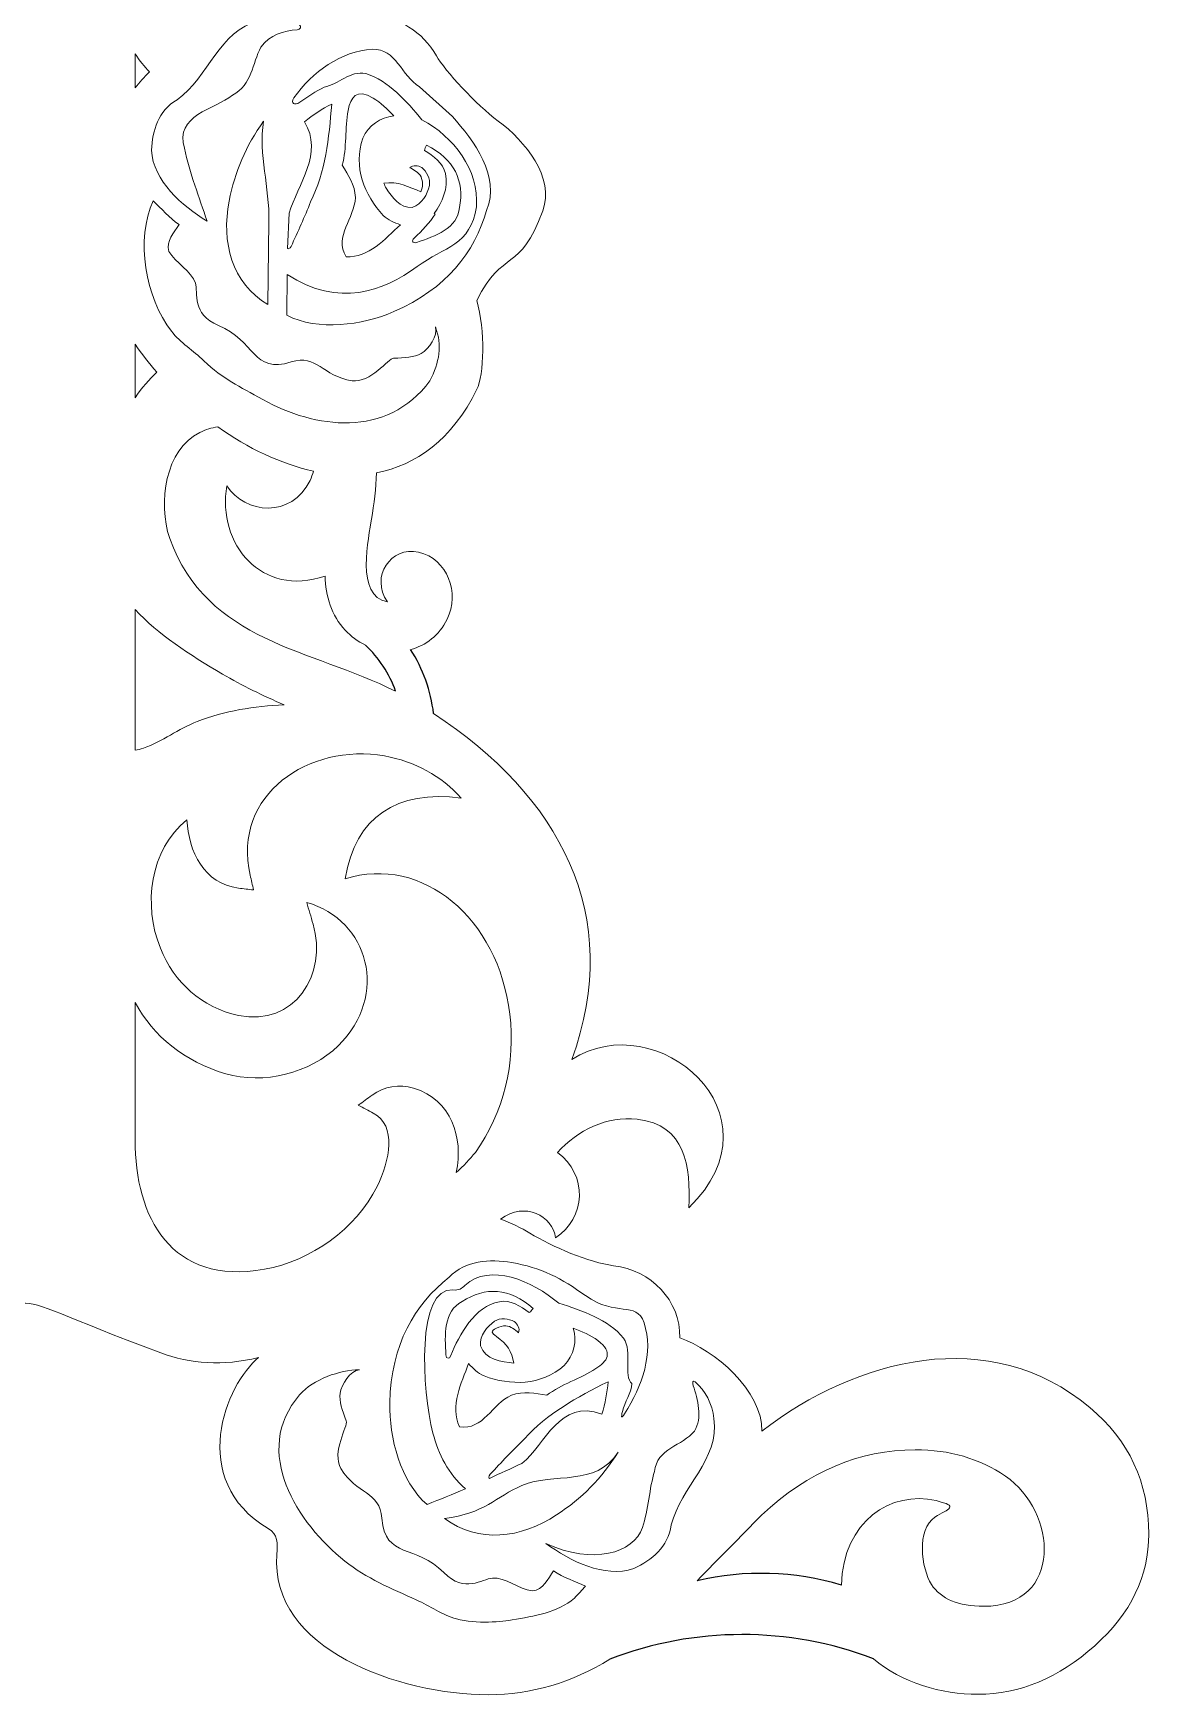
# Model space of a CAD drawing. Header units: millimetres. Extents: x 32 to 2906, y -191 to 651.
# Drawn here: x 2630.6 to 2905.7, y -109.4 to 300.3 of the extents above; entities that cross this region are included whole.
import ezdxf

# ---------------------------------------------------------------- set-up
doc = ezdxf.new("R2010")
doc.units = ezdxf.units.MM
doc.header["$MEASUREMENT"] = 0

msp = doc.modelspace()

# ---------------------------------------------------------------- linework, layer by layer
for centre, radius, start, end in [((2692.94, 128.54), 28.67, 19.4478, 46.9523), ((2692.3, 128.24), 37.29, 6.7032, 32.6898), ((2810.14, -148.32), 68.91, 73.3312, 103.2565), ((2805.45, -185.71), 91.2, 69.1874, 110.9631)]:
    msp.add_arc(centre, radius, start, end)
at = {"lineweight": 9}
for points, knots in [([(2723.47, 357.39), (2727.26, 356.43), (2730.67, 353.98), (2732.69, 349.84), (2732.69, 349.84), (2735.84, 343.37), (2732.78, 334.97), (2725.65, 333.34), (2725.65, 333.34), (2718.73, 331.76), (2713.68, 339.42), (2717.95, 345.56), (2717.95, 345.56), (2709.97, 344.38), (2713.37, 329.38), (2714.04, 325.15), (2714.04, 325.15), (2714.79, 320.43), (2715.53, 315.31), (2715.12, 310.54), (2715.12, 310.54), (2714.96, 308.43), (2714.66, 306.43), (2714.24, 304.54), (2714.24, 304.54), (2720.62, 304.47), (2726.65, 300.75), (2730.04, 294.76), (2730.04, 294.76), (2732.1, 291.11), (2739.9, 282.65), (2745.26, 278.69), (2745.26, 278.69), (2751.98, 273.72), (2759.23, 264.84), (2756.26, 256.58), (2756.26, 256.58), (2750.72, 241.11), (2746.33, 247.31), (2740, 234.43), (2740, 234.43), (2742.14, 227.18), (2741.71, 215.93), (2740.03, 212.54), (2740.03, 212.54), (2733.83, 200.06), (2725.01, 193.79), (2715.23, 191.96), (2715.23, 191.96), (2715.2, 188.15), (2714.62, 184.23), (2714.04, 180.56), (2714.04, 180.56), (2713.37, 176.32), (2709.97, 161.33), (2717.95, 160.15), (2717.95, 160.15), (2713.68, 166.28), (2718.73, 173.95), (2725.65, 172.36), (2725.65, 172.36), (2732.78, 170.74), (2735.84, 162.33), (2732.69, 155.87), (2732.69, 155.87), (2730.71, 151.81), (2727.39, 149.37), (2723.69, 148.38)], [1.20217171, 1.20217171, 1.20217171, 1.20217171, 1.20441989, 1.20441989, 1.20441989, 1.20441989, 1.20994475, 1.20994475, 1.20994475, 1.20994475, 1.21546961, 1.21546961, 1.21546961, 1.21546961, 1.22099448, 1.22099448, 1.22099448, 1.22099448, 1.22651934, 1.22651934, 1.22651934, 1.22651934, 1.2320442, 1.2320442, 1.2320442, 1.2320442, 1.23756906, 1.23756906, 1.23756906, 1.23756906, 1.24309392, 1.24309392, 1.24309392, 1.24309392, 1.24861878, 1.24861878, 1.24861878, 1.24861878, 1.25414365, 1.25414365, 1.25414365, 1.25414365, 1.25966851, 1.25966851, 1.25966851, 1.25966851, 1.26519337, 1.26519337, 1.26519337, 1.26519337, 1.27071823, 1.27071823, 1.27071823, 1.27071823, 1.27624309, 1.27624309, 1.27624309, 1.27624309, 1.28176796, 1.28176796, 1.28176796, 1.28176796, 1.28729282, 1.28729282, 1.28729282, 1.28729282, 1.28949675, 1.28949675, 1.28949675, 1.28949675]), ([(2696.19, 302.45), (2693.25, 303.97), (2689.66, 304.35), (2686.2, 303.35), (2686.2, 303.35), (2676.36, 300.93), (2673.93, 289.61), (2666.11, 283.94), (2666.11, 283.94), (2661.39, 281.17), (2660.05, 276.36), (2659.74, 271.52), (2659.74, 271.52), (2660.2, 263.85), (2667.33, 257.84), (2673.46, 253.99), (2673.46, 253.99), (2671.55, 259.92), (2669.2, 265.76), (2667.91, 271.97), (2667.91, 271.97), (2665.31, 280.12), (2675.42, 281.56), (2679.73, 285.08), (2679.73, 285.08), (2684.63, 287.67), (2684.54, 292.89), (2686.77, 296.93), (2686.77, 296.93), (2688.93, 300), (2692.31, 300.98), (2695.72, 301.19), (2695.72, 301.19), (2696.52, 301.24), (2696.86, 302.1), (2696.19, 302.45)], [0, 0, 0, 0, 0.1, 0.1, 0.1, 0.1, 0.2, 0.2, 0.2, 0.2, 0.3, 0.3, 0.3, 0.3, 0.4, 0.4, 0.4, 0.4, 0.5, 0.5, 0.5, 0.5, 0.6, 0.6, 0.6, 0.6, 0.7, 0.7, 0.7, 0.7, 0.8, 0.8, 0.8, 0.8, 1, 1, 1, 1]), ([(2655.71, 295.27), (2655.71, 295.27), (2655.71, 286.9), (2655.71, 286.9), (2655.71, 286.9), (2656.77, 288.17), (2657.97, 289.46), (2659.27, 290.8), (2659.27, 290.8), (2658.04, 292.13), (2656.84, 293.6), (2655.71, 295.27)], [0, 0, 0, 0, 0.25, 0.25, 0.25, 0.25, 0.5, 0.5, 0.5, 0.5, 1, 1, 1, 1]), ([(2742.42, 256.63), (2745.85, 265.17), (2739.28, 273.78), (2733.98, 279.8), (2733.98, 279.8), (2733.98, 279.8), (2725.83, 287.16), (2725.83, 287.16), (2725.83, 287.16), (2721.39, 289.81), (2720.03, 296.65), (2714.22, 296.4), (2714.22, 296.4), (2706.55, 295.92), (2699.43, 290.86), (2694.86, 284.37), (2694.86, 284.37), (2693.97, 283.12), (2695.05, 282.37), (2696.36, 283.31), (2696.36, 283.31), (2698.3, 284.69), (2700.28, 286), (2702.35, 287.05), (2702.35, 287.05), (2705.97, 287.73), (2708.59, 291.19), (2712.65, 290.37), (2712.65, 290.37), (2718.17, 288.65), (2722.76, 283.51), (2726.47, 278.96), (2726.47, 278.96), (2734.34, 274.85), (2740.53, 266.66), (2739.91, 257.53), (2739.91, 257.53), (2738.5, 248.04), (2732.03, 247.7), (2725.29, 242.81), (2725.29, 242.81), (2716.78, 236.62), (2706.04, 232.62), (2693.2, 240.83), (2693.2, 240.83), (2693.2, 240.83), (2693.16, 230.78), (2693.16, 230.78), (2693.16, 230.78), (2700.84, 226.84), (2711.72, 228.32), (2719.51, 231.69), (2719.51, 231.69), (2732.64, 237.37), (2739.38, 246.36), (2742.42, 256.63)], [0, 0, 0, 0, 0.066667, 0.066667, 0.066667, 0.066667, 0.133333, 0.133333, 0.133333, 0.133333, 0.2, 0.2, 0.2, 0.2, 0.266667, 0.266667, 0.266667, 0.266667, 0.333333, 0.333333, 0.333333, 0.333333, 0.4, 0.4, 0.4, 0.4, 0.466667, 0.466667, 0.466667, 0.466667, 0.533333, 0.533333, 0.533333, 0.533333, 0.6, 0.6, 0.6, 0.6, 0.666667, 0.666667, 0.666667, 0.666667, 0.733333, 0.733333, 0.733333, 0.733333, 0.8, 0.8, 0.8, 0.8, 0.866667, 0.866667, 0.866667, 0.866667, 1, 1, 1, 1]), ([(2707.76, 245.21), (2713.38, 245.01), (2717.35, 249.59), (2721.14, 253.09), (2721.14, 253.09), (2719.63, 253.67), (2718.16, 254.21), (2716.92, 255.43), (2716.92, 255.43), (2712.32, 260.48), (2709.44, 267.37), (2711.87, 274.45), (2711.87, 274.45), (2713.33, 277.61), (2716.21, 279.66), (2719.51, 279.93), (2719.51, 279.93), (2717.94, 281.59), (2716.29, 283.25), (2714.45, 284.34), (2714.45, 284.34), (2710.25, 286.83), (2708.9, 284.55), (2708.28, 281.32), (2708.28, 281.32), (2707.45, 276.95), (2707.96, 272.08), (2706.81, 267.79), (2706.81, 267.79), (2708.22, 265.32), (2710.02, 263.01), (2710.04, 259.84), (2710.04, 259.84), (2709.95, 254.7), (2704.64, 250.26), (2707.76, 245.21)], [0, 0, 0, 0, 0.1, 0.1, 0.1, 0.1, 0.2, 0.2, 0.2, 0.2, 0.3, 0.3, 0.3, 0.3, 0.4, 0.4, 0.4, 0.4, 0.5, 0.5, 0.5, 0.5, 0.6, 0.6, 0.6, 0.6, 0.7, 0.7, 0.7, 0.7, 0.8, 0.8, 0.8, 0.8, 1, 1, 1, 1]), ([(2693.7, 255.94), (2693.7, 255.94), (2693.35, 247.22), (2693.35, 247.22), (2693.35, 247.22), (2693.35, 247.22), (2693.9, 247.1), (2694.2, 247.76), (2694.2, 247.76), (2695.87, 251.4), (2697.56, 255.06), (2699, 258.77), (2699, 258.77), (2702.69, 266.06), (2703.52, 274.53), (2704.23, 282.86), (2704.23, 282.86), (2701.85, 281.67), (2699.6, 280.27), (2697.49, 278.47), (2697.49, 278.47), (2702.24, 270.74), (2695.87, 263.1), (2693.7, 255.94)], [0, 0, 0, 0, 0.142857, 0.142857, 0.142857, 0.142857, 0.285714, 0.285714, 0.285714, 0.285714, 0.428571, 0.428571, 0.428571, 0.428571, 0.571429, 0.571429, 0.571429, 0.571429, 0.714286, 0.714286, 0.714286, 0.714286, 1, 1, 1, 1]), ([(2688.73, 253.88), (2688.9, 262.37), (2686.12, 270.43), (2687.4, 278.64), (2687.4, 278.64), (2683.1, 272.66), (2680.23, 266.11), (2678.95, 258.97), (2678.95, 258.97), (2676.89, 248.82), (2679.61, 238.75), (2688.45, 233.42), (2688.45, 233.42), (2688.45, 233.42), (2688.73, 253.88), (2688.73, 253.88)], [0, 0, 0, 0, 0.2, 0.2, 0.2, 0.2, 0.4, 0.4, 0.4, 0.4, 0.6, 0.6, 0.6, 0.6, 1, 1, 1, 1]), ([(2729.51, 255.87), (2729.51, 255.87), (2729.69, 255.69), (2729.69, 255.69), (2729.69, 255.69), (2728.44, 253.58), (2726.49, 251.65), (2724.56, 249.84), (2724.56, 249.84), (2723.83, 249.16), (2724.17, 248.45), (2725.16, 248.77), (2725.16, 248.77), (2729.66, 250.24), (2735.32, 252.27), (2735.73, 257.34), (2735.73, 257.34), (2736.96, 263.89), (2734.51, 269.36), (2727.62, 272.7), (2727.62, 272.7), (2727.44, 272.25), (2727.12, 271.92), (2727.07, 271.43), (2727.07, 271.43), (2729.25, 270.11), (2731.78, 268.35), (2732.24, 265.73), (2732.24, 265.73), (2733.05, 262.04), (2731.42, 258.78), (2729.51, 255.87)], [0, 0, 0, 0, 0.111111, 0.111111, 0.111111, 0.111111, 0.222222, 0.222222, 0.222222, 0.222222, 0.333333, 0.333333, 0.333333, 0.333333, 0.444444, 0.444444, 0.444444, 0.444444, 0.555556, 0.555556, 0.555556, 0.555556, 0.666667, 0.666667, 0.666667, 0.666667, 0.777778, 0.777778, 0.777778, 0.777778, 1, 1, 1, 1]), ([(2728.31, 262.82), (2728.63, 264.4), (2727.51, 266.29), (2726.45, 267.24), (2726.45, 267.24), (2725.39, 267.71), (2724.36, 267.96), (2723.5, 267.18), (2723.5, 267.18), (2724.52, 266.63), (2725.68, 266.03), (2726.25, 264.93), (2726.25, 264.93), (2726.69, 263.78), (2726.76, 262.45), (2726.22, 261.27), (2726.22, 261.27), (2723.19, 262.35), (2720.57, 264.02), (2717.04, 263.34), (2717.04, 263.34), (2717.26, 262.94), (2717.43, 262.5), (2717.65, 262.1), (2717.65, 262.1), (2719.15, 259.82), (2721, 257.19), (2724.04, 257.37), (2724.04, 257.37), (2726.59, 258.2), (2727.75, 260.66), (2728.31, 262.82)], [0, 0, 0, 0, 0.111111, 0.111111, 0.111111, 0.111111, 0.222222, 0.222222, 0.222222, 0.222222, 0.333333, 0.333333, 0.333333, 0.333333, 0.444444, 0.444444, 0.444444, 0.444444, 0.555556, 0.555556, 0.555556, 0.555556, 0.666667, 0.666667, 0.666667, 0.666667, 0.777778, 0.777778, 0.777778, 0.777778, 1, 1, 1, 1]), ([(2687.21, 210.04), (2700.01, 202.86), (2717.75, 200.32), (2728.42, 214.6), (2728.42, 214.6), (2730.76, 219.21), (2731.54, 223.31), (2729.79, 227.91), (2729.79, 227.91), (2730.45, 225.78), (2728.2, 222.48), (2726.25, 221.39), (2726.25, 221.39), (2724.57, 220.44), (2722.22, 220.23), (2719.47, 220.23), (2719.47, 220.23), (2718.18, 220.23), (2713.79, 213.97), (2709.22, 214.66), (2709.22, 214.66), (2701.9, 215.76), (2700.58, 221.34), (2694.23, 219.3), (2694.23, 219.3), (2684.74, 216.25), (2685.28, 224.61), (2676.29, 228.29), (2676.29, 228.29), (2669.56, 231.05), (2671.36, 236.3), (2670.59, 238.75), (2670.59, 238.75), (2669.68, 241.63), (2665.61, 243.74), (2664.06, 246.54), (2664.06, 246.54), (2663.23, 249.15), (2665.35, 251.13), (2666.58, 253.18), (2666.58, 253.18), (2664.27, 254.63), (2662.11, 257.29), (2660.2, 258.98), (2660.2, 258.98), (2655.81, 249.68), (2658.25, 235.01), (2664.68, 226.87), (2664.68, 226.87), (2666.93, 224.01), (2670.06, 222.06), (2672.69, 219.56), (2672.69, 219.56), (2677.41, 215.06), (2681.46, 213.27), (2687.21, 210.04)], [0, 0, 0, 0, 0.066667, 0.066667, 0.066667, 0.066667, 0.133333, 0.133333, 0.133333, 0.133333, 0.2, 0.2, 0.2, 0.2, 0.266667, 0.266667, 0.266667, 0.266667, 0.333333, 0.333333, 0.333333, 0.333333, 0.4, 0.4, 0.4, 0.4, 0.466667, 0.466667, 0.466667, 0.466667, 0.533333, 0.533333, 0.533333, 0.533333, 0.6, 0.6, 0.6, 0.6, 0.666667, 0.666667, 0.666667, 0.666667, 0.733333, 0.733333, 0.733333, 0.733333, 0.8, 0.8, 0.8, 0.8, 0.866667, 0.866667, 0.866667, 0.866667, 1, 1, 1, 1]), ([(2655.71, 223.63), (2655.71, 223.63), (2655.71, 210.44), (2655.71, 210.44), (2655.71, 210.44), (2657.4, 212.93), (2659.23, 214.98), (2661.08, 216.77), (2661.08, 216.77), (2659.14, 218.99), (2657.34, 221.29), (2655.71, 223.63)], [0, 0, 0, 0, 0.25, 0.25, 0.25, 0.25, 0.5, 0.5, 0.5, 0.5, 1, 1, 1, 1]), ([(2712.51, 149.49), (2710.66, 150.37), (2708.96, 151.6), (2707.53, 153.14), (2707.53, 153.14), (2704.16, 156.8), (2702.74, 161.5), (2702.56, 166.48), (2702.56, 166.48), (2686.92, 161.13), (2675.94, 174.38), (2678.33, 188.77), (2678.33, 188.77), (2682.85, 181.74), (2694.31, 180.68), (2698.86, 190.04), (2698.86, 190.04), (2699.21, 190.77), (2699.51, 191.55), (2699.75, 192.37), (2699.75, 192.37), (2691.67, 194.12), (2683.52, 198.03), (2676.1, 203.26), (2676.1, 203.26), (2674.62, 203.07), (2673.15, 202.64), (2671.68, 201.91), (2671.68, 201.91), (2663.19, 197.73), (2661.29, 184.59), (2664.25, 175.79), (2664.25, 175.79), (2673.6, 150.08), (2699, 148.59), (2719.97, 138.09)], [1.29166944, 1.29166944, 1.29166944, 1.29166944, 1.29281768, 1.29281768, 1.29281768, 1.29281768, 1.29834254, 1.29834254, 1.29834254, 1.29834254, 1.3038674, 1.3038674, 1.3038674, 1.3038674, 1.30939227, 1.30939227, 1.30939227, 1.30939227, 1.31491713, 1.31491713, 1.31491713, 1.31491713, 1.32044199, 1.32044199, 1.32044199, 1.32044199, 1.32596685, 1.32596685, 1.32596685, 1.32596685, 1.33149171, 1.33149171, 1.33149171, 1.33149171, 1.33663426, 1.33663426, 1.33663426, 1.33663426]), ([(2655.71, 123.57), (2655.71, 123.57), (2655.71, 158.26), (2655.71, 158.26), (2655.71, 158.26), (2661.39, 152.09), (2669.2, 147.07), (2677.29, 142.32), (2677.29, 142.32), (2682.12, 139.49), (2687.29, 136.99), (2692.5, 134.71), (2692.5, 134.71), (2685.11, 134.46), (2677.77, 133.24), (2671.07, 130.62), (2671.07, 130.62), (2666.45, 128.79), (2662.39, 125.75), (2657.78, 124.06), (2657.78, 124.06), (2657.05, 123.79), (2656.36, 123.63), (2655.71, 123.57)], [0, 0, 0, 0, 0.142857, 0.142857, 0.142857, 0.142857, 0.285714, 0.285714, 0.285714, 0.285714, 0.428571, 0.428571, 0.428571, 0.428571, 0.571429, 0.571429, 0.571429, 0.571429, 0.714286, 0.714286, 0.714286, 0.714286, 1, 1, 1, 1]), ([(2729.34, 132.59), (2760.24, 112.29), (2776.5, 82.96), (2763.4, 47.27), (2763.4, 47.27), (2784.29, 60.7), (2816.16, 33.93), (2792.28, 10.73), (2792.28, 10.73), (2792.77, 21.09), (2791.53, 31.15), (2779.53, 32.57), (2779.53, 32.57), (2772.12, 33.45), (2764.87, 29.89), (2759.86, 24.34), (2759.86, 24.34), (2767.44, 18.95), (2766.91, 8.15), (2759.43, 3.29), (2759.43, 3.29), (2758.64, 8.77), (2751.95, 12.4), (2745.83, 7.91), (2745.83, 7.91), (2748.44, 7), (2750.94, 5.79), (2753.09, 4.48), (2753.09, 4.48), (2758.59, 1.13), (2767.74, -2.79), (2773.71, -3.55), (2773.71, -3.55), (2782.99, -4.73), (2790.22, -12.01), (2790.06, -21.37), (2790.06, -21.37), (2798.49, -24.16), (2810.53, -34.51), (2810.32, -44.34), (2810.32, -44.34), (2833.67, -26.3), (2866.47, -17.87), (2891.17, -38.5), (2891.17, -38.5), (2900.84, -46.59), (2905.69, -56.99), (2905.71, -69.71), (2905.71, -69.71), (2905.72, -80.12), (2901.27, -89.3), (2892.4, -97.27), (2892.4, -97.27), (2883.51, -105.23), (2873.91, -109.21), (2863.61, -109.22), (2863.61, -109.22), (2854.62, -109.23), (2844.62, -106.37), (2837.86, -100.46)], [1.33728128, 1.33728128, 1.33728128, 1.33728128, 1.34254144, 1.34254144, 1.34254144, 1.34254144, 1.3480663, 1.3480663, 1.3480663, 1.3480663, 1.35359116, 1.35359116, 1.35359116, 1.35359116, 1.35911602, 1.35911602, 1.35911602, 1.35911602, 1.36464088, 1.36464088, 1.36464088, 1.36464088, 1.37016575, 1.37016575, 1.37016575, 1.37016575, 1.37569061, 1.37569061, 1.37569061, 1.37569061, 1.38121547, 1.38121547, 1.38121547, 1.38121547, 1.38674033, 1.38674033, 1.38674033, 1.38674033, 1.39226519, 1.39226519, 1.39226519, 1.39226519, 1.39779006, 1.39779006, 1.39779006, 1.39779006, 1.40331492, 1.40331492, 1.40331492, 1.40331492, 1.40883978, 1.40883978, 1.40883978, 1.40883978, 1.41436464, 1.41436464, 1.41436464, 1.41436464, 1.41759655, 1.41759655, 1.41759655, 1.41759655]), ([(2655.71, 61.34), (2655.71, 50.05), (2655.71, 38.75), (2655.71, 27.46), (2655.71, 27.46), (2655.71, 8.45), (2664.57, -8.53), (2687.62, -4.42), (2687.62, -4.42), (2699.09, -2.38), (2710.21, 5.49), (2715.4, 15.99), (2715.4, 15.99), (2718.56, 22.37), (2720.31, 30.96), (2714.47, 34.05), (2714.47, 34.05), (2713.24, 34.71), (2712.01, 35.36), (2710.77, 36.01), (2710.77, 36.01), (2711.9, 36.84), (2713.02, 37.67), (2714.15, 38.49), (2714.15, 38.49), (2717.15, 40.7), (2720.87, 41.29), (2724.42, 40.22), (2724.42, 40.22), (2733.79, 37.34), (2736.71, 28.05), (2734.94, 19.42), (2734.94, 19.42), (2736.73, 20.96), (2738.34, 22.83), (2739.64, 24.35), (2739.64, 24.35), (2746.67, 34.22), (2749.6, 46.49), (2748.15, 58.49), (2748.15, 58.49), (2745.3, 82.07), (2726.68, 97.87), (2707.51, 91.82), (2707.51, 91.82), (2710.05, 107.16), (2720.23, 113.8), (2736.16, 111.75), (2736.16, 111.75), (2731.26, 117.2), (2724.63, 120.82), (2717.25, 122.13), (2717.25, 122.13), (2698.66, 125.41), (2679.62, 112.71), (2684.11, 92.73), (2684.11, 92.73), (2684.39, 91.52), (2684.66, 90.3), (2684.93, 89.09), (2684.93, 89.09), (2683.7, 89.24), (2682.46, 89.4), (2681.22, 89.55), (2681.22, 89.55), (2672.69, 90.61), (2668.91, 98.58), (2668.51, 106.39), (2668.51, 106.39), (2659.31, 98.96), (2657.69, 85.37), (2661.95, 74.78), (2661.95, 74.78), (2665.36, 66.26), (2672.19, 60.08), (2681.25, 58.17), (2681.25, 58.17), (2694.94, 55.27), (2703.29, 68.22), (2699.62, 80.68), (2699.62, 80.68), (2699.09, 82.46), (2698.57, 84.24), (2698.05, 86.01), (2698.05, 86.01), (2713.35, 81.68), (2718.46, 63.16), (2705.82, 50.69), (2705.82, 50.69), (2698.92, 43.88), (2687.35, 41.06), (2678.08, 43.77), (2678.08, 43.77), (2667.83, 46.77), (2660.31, 53), (2655.71, 61.34)], [0, 0, 0, 0, 0.04, 0.04, 0.04, 0.04, 0.08, 0.08, 0.08, 0.08, 0.12, 0.12, 0.12, 0.12, 0.16, 0.16, 0.16, 0.16, 0.2, 0.2, 0.2, 0.2, 0.24, 0.24, 0.24, 0.24, 0.28, 0.28, 0.28, 0.28, 0.32, 0.32, 0.32, 0.32, 0.36, 0.36, 0.36, 0.36, 0.4, 0.4, 0.4, 0.4, 0.44, 0.44, 0.44, 0.44, 0.48, 0.48, 0.48, 0.48, 0.52, 0.52, 0.52, 0.52, 0.56, 0.56, 0.56, 0.56, 0.6, 0.6, 0.6, 0.6, 0.64, 0.64, 0.64, 0.64, 0.68, 0.68, 0.68, 0.68, 0.72, 0.72, 0.72, 0.72, 0.76, 0.76, 0.76, 0.76, 0.8, 0.8, 0.8, 0.8, 0.84, 0.84, 0.84, 0.84, 0.88, 0.88, 0.88, 0.88, 0.92, 0.92, 0.92, 0.92, 1, 1, 1, 1]), ([(2733.15, -6.37), (2737.33, -2.28), (2743.04, -1.85), (2748.61, -2.78), (2748.61, -2.78), (2755.73, -3.97), (2760.99, -6.74), (2766.77, -10.9), (2766.77, -10.9), (2774.4, -16.39), (2779.25, -12.06), (2781.23, -17.61), (2781.23, -17.61), (2783.72, -24.98), (2780.79, -33.27), (2776.45, -40.04), (2776.45, -40.04), (2775.62, -41.35), (2775.55, -41.07), (2775.92, -39.49), (2775.92, -39.49), (2776.47, -37.15), (2778.05, -34.98), (2778.24, -32.64), (2778.24, -32.64), (2776.06, -30.74), (2778.51, -24.87), (2776.18, -21.39), (2776.18, -21.39), (2772.45, -16.87), (2765.88, -14.53), (2760.2, -12.79), (2760.2, -12.79), (2753.71, -7.31), (2743.21, -2.73), (2737.07, -8.42), (2737.07, -8.42), (2736.28, -9.15), (2735.66, -9.69), (2734.07, -9.54), (2734.07, -9.54), (2725.08, -8.69), (2726.43, -34.23), (2729.19, -44.84), (2729.19, -44.84), (2730.56, -50.06), (2732.98, -54.85), (2737.17, -58.57), (2737.17, -58.57), (2734.03, -59.87), (2730.9, -61.16), (2727.76, -62.46), (2727.76, -62.46), (2721.13, -56.76), (2718.36, -45.99), (2718.54, -37.4), (2718.54, -37.4), (2718.84, -22.91), (2724.69, -13.15), (2733.15, -6.37)], [0, 0, 0, 0, 0.0625, 0.0625, 0.0625, 0.0625, 0.125, 0.125, 0.125, 0.125, 0.1875, 0.1875, 0.1875, 0.1875, 0.25, 0.25, 0.25, 0.25, 0.3125, 0.3125, 0.3125, 0.3125, 0.375, 0.375, 0.375, 0.375, 0.4375, 0.4375, 0.4375, 0.4375, 0.5, 0.5, 0.5, 0.5, 0.5625, 0.5625, 0.5625, 0.5625, 0.625, 0.625, 0.625, 0.625, 0.6875, 0.6875, 0.6875, 0.6875, 0.75, 0.75, 0.75, 0.75, 0.8125, 0.8125, 0.8125, 0.8125, 0.875, 0.875, 0.875, 0.875, 1, 1, 1, 1]), ([(2772.83, -100.55), (2763.37, -106.39), (2753.38, -109.32), (2742.87, -109.33), (2742.87, -109.33), (2720.88, -109.35), (2688.84, -98.1), (2690.68, -74.73), (2690.68, -74.73), (2690.9, -71.88), (2691.02, -69.83), (2688.55, -68.36), (2688.55, -68.36), (2668.42, -56.37), (2678.15, -32.64), (2686.19, -26.22), (2686.19, -26.22), (2677.35, -28.32), (2669.34, -27.76), (2662.03, -25.05), (2662.03, -25.05), (2613.7, -7.15), (2640.05, -10.33), (2599.44, -25.04), (2599.44, -25.04), (2591.96, -27.75), (2583.78, -28.31), (2575.01, -26.22), (2575.01, -26.22), (2583.05, -32.64), (2592.78, -56.37), (2572.65, -68.36), (2572.65, -68.36), (2570.18, -69.83), (2570.3, -71.88), (2570.52, -74.73), (2570.52, -74.73), (2572.36, -98.1), (2540.32, -109.35), (2518.33, -109.33), (2518.33, -109.33), (2507.82, -109.32), (2497.83, -106.39), (2488.37, -100.55)], [1.46547552, 1.46547552, 1.46547552, 1.46547552, 1.46961326, 1.46961326, 1.46961326, 1.46961326, 1.47513812, 1.47513812, 1.47513812, 1.47513812, 1.48066298, 1.48066298, 1.48066298, 1.48066298, 1.48618785, 1.48618785, 1.48618785, 1.48618785, 1.49171271, 1.49171271, 1.49171271, 1.49171271, 1.49723757, 1.49723757, 1.49723757, 1.49723757, 1.50276243, 1.50276243, 1.50276243, 1.50276243, 1.50828729, 1.50828729, 1.50828729, 1.50828729, 1.51381215, 1.51381215, 1.51381215, 1.51381215, 1.51933702, 1.51933702, 1.51933702, 1.51933702, 1.52347502, 1.52347502, 1.52347502, 1.52347502]), ([(2733.62, -25.73), (2733.26, -26.66), (2732.46, -26.62), (2732.39, -25.56), (2732.39, -25.56), (2732.05, -20.79), (2731.79, -14.7), (2736.38, -12.38), (2736.38, -12.38), (2742.05, -8.72), (2748.12, -8.93), (2753.88, -14.11), (2753.88, -14.11), (2753.53, -14.46), (2753.35, -14.87), (2752.91, -15.11), (2752.91, -15.11), (2750.83, -13.57), (2748.22, -11.88), (2745.58, -12.44), (2745.58, -12.44), (2739.53, -13.49), (2735.59, -20.59), (2733.62, -25.73)], [0, 0, 0, 0, 0.142857, 0.142857, 0.142857, 0.142857, 0.285714, 0.285714, 0.285714, 0.285714, 0.428571, 0.428571, 0.428571, 0.428571, 0.571429, 0.571429, 0.571429, 0.571429, 0.714286, 0.714286, 0.714286, 0.714286, 1, 1, 1, 1]), ([(2744.36, -17.24), (2745.71, -16.33), (2747.91, -16.66), (2749.21, -17.29), (2749.21, -17.29), (2750.06, -18.1), (2750.69, -18.98), (2750.28, -20.08), (2750.28, -20.08), (2749.38, -19.34), (2748.38, -18.48), (2747.13, -18.36), (2747.13, -18.36), (2746.35, -18.38), (2745.56, -18.56), (2744.85, -18.93), (2744.85, -18.93), (2743.29, -19.75), (2743.65, -20.17), (2744.84, -21.01), (2744.84, -21.01), (2747.54, -22.9), (2748.56, -24.65), (2749.15, -27.61), (2749.15, -27.61), (2746.12, -27.24), (2742.05, -26.76), (2740.88, -23.33), (2740.88, -23.33), (2740.68, -20.62), (2742.55, -18.59), (2744.36, -17.24)], [0, 0, 0, 0, 0.111111, 0.111111, 0.111111, 0.111111, 0.222222, 0.222222, 0.222222, 0.222222, 0.333333, 0.333333, 0.333333, 0.333333, 0.444444, 0.444444, 0.444444, 0.444444, 0.555556, 0.555556, 0.555556, 0.555556, 0.666667, 0.666667, 0.666667, 0.666667, 0.777778, 0.777778, 0.777778, 0.777778, 1, 1, 1, 1]), ([(2735.71, -43.25), (2733.37, -38.05), (2736.14, -32.57), (2737.97, -27.69), (2737.97, -27.69), (2739.1, -28.88), (2740.17, -30.05), (2741.78, -30.75), (2741.78, -30.75), (2748.28, -33.13), (2755.84, -33.19), (2761.55, -28.2), (2761.55, -28.2), (2763.96, -25.63), (2764.78, -22.14), (2763.77, -18.94), (2763.77, -18.94), (2765.93, -19.79), (2768.11, -20.69), (2769.83, -22), (2769.83, -22), (2773.78, -24.99), (2772.15, -27.13), (2769.36, -28.94), (2769.36, -28.94), (2765.58, -31.39), (2760.82, -32.78), (2757.24, -35.5), (2757.24, -35.5), (2754.39, -35.12), (2751.53, -34.32), (2748.55, -35.51), (2748.55, -35.51), (2743.76, -37.57), (2741.64, -44.24), (2735.71, -43.25)], [0, 0, 0, 0, 0.1, 0.1, 0.1, 0.1, 0.2, 0.2, 0.2, 0.2, 0.3, 0.3, 0.3, 0.3, 0.4, 0.4, 0.4, 0.4, 0.5, 0.5, 0.5, 0.5, 0.6, 0.6, 0.6, 0.6, 0.7, 0.7, 0.7, 0.7, 0.8, 0.8, 0.8, 0.8, 1, 1, 1, 1]), ([(2707.47, -76.41), (2695.83, -67.16), (2684.24, -49.3), (2696.31, -35.41), (2696.31, -35.41), (2699.75, -31.46), (2706.08, -29.32), (2711.06, -29.21), (2711.06, -29.21), (2708.81, -29.4), (2706.58, -32.78), (2706.29, -35.02), (2706.29, -35.02), (2706.05, -36.95), (2706.75, -39.24), (2707.8, -41.82), (2707.8, -41.82), (2708.29, -43.03), (2704.11, -49.54), (2706.5, -53.56), (2706.5, -53.56), (2710.33, -60.01), (2716.07, -59.11), (2716.59, -65.84), (2716.59, -65.84), (2717.36, -75.91), (2724.99, -72.2), (2731.88, -79.22), (2731.88, -79.22), (2737.04, -84.48), (2741.27, -80.78), (2743.87, -80.57), (2743.87, -80.57), (2746.92, -80.32), (2750.45, -83.33), (2753.67, -83.72), (2753.67, -83.72), (2756.44, -83.49), (2757.48, -80.75), (2758.93, -78.81), (2758.93, -78.81), (2761.18, -80.42), (2764.5, -81.43), (2766.81, -82.57), (2766.81, -82.57), (2765.91, -83.55), (2765.01, -84.54), (2764.11, -85.52), (2764.11, -85.52), (2759.8, -89.18), (2754.11, -89.91), (2748.75, -90.89), (2748.75, -90.89), (2746.68, -91.26), (2739.71, -92.02), (2735, -90.66), (2735, -90.66), (2731.45, -89.64), (2728.43, -87.45), (2725.07, -85.94), (2725.07, -85.94), (2719.05, -83.24), (2712.69, -80.57), (2707.47, -76.41)], [0, 0, 0, 0, 0.058824, 0.058824, 0.058824, 0.058824, 0.117647, 0.117647, 0.117647, 0.117647, 0.176471, 0.176471, 0.176471, 0.176471, 0.235294, 0.235294, 0.235294, 0.235294, 0.294118, 0.294118, 0.294118, 0.294118, 0.352941, 0.352941, 0.352941, 0.352941, 0.411765, 0.411765, 0.411765, 0.411765, 0.470588, 0.470588, 0.470588, 0.470588, 0.529412, 0.529412, 0.529412, 0.529412, 0.588235, 0.588235, 0.588235, 0.588235, 0.647059, 0.647059, 0.647059, 0.647059, 0.705882, 0.705882, 0.705882, 0.705882, 0.764706, 0.764706, 0.764706, 0.764706, 0.823529, 0.823529, 0.823529, 0.823529, 0.882353, 0.882353, 0.882353, 0.882353, 1, 1, 1, 1]), ([(2751.14, -52.32), (2748.46, -53.54), (2745.78, -54.76), (2743.1, -55.99), (2743.1, -55.99), (2743.1, -55.99), (2742.78, -55.52), (2743.28, -54.99), (2743.28, -54.99), (2746.06, -52.02), (2748.84, -49.04), (2751.77, -46.27), (2751.77, -46.27), (2757.2, -40.03), (2764.82, -36), (2772.36, -32.16), (2772.36, -32.16), (2772.16, -34.84), (2771.7, -37.48), (2770.82, -40.15), (2770.82, -40.15), (2760.32, -36.3), (2757.03, -47.55), (2751.14, -52.32)], [0, 0, 0, 0, 0.142857, 0.142857, 0.142857, 0.142857, 0.285714, 0.285714, 0.285714, 0.285714, 0.428571, 0.428571, 0.428571, 0.428571, 0.571429, 0.571429, 0.571429, 0.571429, 0.714286, 0.714286, 0.714286, 0.714286, 1, 1, 1, 1]), ([(2793.81, -32.2), (2796.35, -34.37), (2798.08, -37.59), (2798.47, -41.22), (2798.47, -41.22), (2799.96, -51.38), (2790.28, -57.99), (2787.96, -67.49), (2787.96, -67.49), (2787.16, -72.97), (2783.16, -76.07), (2778.75, -78.21), (2778.75, -78.21), (2771.38, -80.71), (2763.02, -76.32), (2757.06, -72.05), (2757.06, -72.05), (2768.66, -77.38), (2778.68, -74.48), (2780.85, -68.11), (2780.85, -68.11), (2782.27, -63.94), (2782.6, -58.24), (2783.81, -54.27), (2783.81, -54.27), (2784.37, -48.69), (2790.74, -47.95), (2793.67, -44.32), (2793.67, -44.32), (2795.72, -41.12), (2794.49, -36.43), (2793.38, -33.16), (2793.38, -33.16), (2793.12, -32.39), (2793.22, -31.7), (2793.81, -32.2)], [0, 0, 0, 0, 0.1, 0.1, 0.1, 0.1, 0.2, 0.2, 0.2, 0.2, 0.3, 0.3, 0.3, 0.3, 0.4, 0.4, 0.4, 0.4, 0.5, 0.5, 0.5, 0.5, 0.6, 0.6, 0.6, 0.6, 0.7, 0.7, 0.7, 0.7, 0.8, 0.8, 0.8, 0.8, 1, 1, 1, 1]), ([(2829.91, -82.3), (2830.34, -66.56), (2842.24, -58.85), (2853.26, -61.49), (2853.26, -61.49), (2859.24, -62.92), (2856.27, -63.44), (2852.99, -65.57), (2852.99, -65.57), (2848.41, -68.55), (2849.57, -78.19), (2852.12, -82.13), (2852.12, -82.13), (2854.47, -85.74), (2858.76, -87.54), (2865, -87.54), (2865, -87.54), (2884.79, -87.51), (2883.17, -64.09), (2870.35, -55.43), (2870.35, -55.43), (2863.95, -51.09), (2856.54, -48.93), (2848.12, -48.94), (2848.12, -48.94), (2834.38, -48.96), (2821.75, -54.32), (2810.22, -65.03), (2810.22, -65.03), (2804.93, -70.43), (2799.63, -75.84), (2794.34, -81.24)], [1.4199944, 1.4199944, 1.4199944, 1.4199944, 1.42541436, 1.42541436, 1.42541436, 1.42541436, 1.43093923, 1.43093923, 1.43093923, 1.43093923, 1.43646409, 1.43646409, 1.43646409, 1.43646409, 1.44198895, 1.44198895, 1.44198895, 1.44198895, 1.44751381, 1.44751381, 1.44751381, 1.44751381, 1.45303867, 1.45303867, 1.45303867, 1.45303867, 1.45856354, 1.45856354, 1.45856354, 1.45856354, 1.46168974, 1.46168974, 1.46168974, 1.46168974]), ([(2751.12, -57.77), (2759.02, -54.39), (2769.33, -58.21), (2774.84, -49.55), (2774.84, -49.55), (2770.88, -55.86), (2765.83, -61.07), (2759.63, -64.99), (2759.63, -64.99), (2750.9, -70.81), (2740.42, -72.11), (2732.04, -65.87), (2732.04, -65.87), (2741.8, -64.74), (2744.77, -60.49), (2751.12, -57.77)], [0, 0, 0, 0, 0.2, 0.2, 0.2, 0.2, 0.4, 0.4, 0.4, 0.4, 0.6, 0.6, 0.6, 0.6, 1, 1, 1, 1])]:
    msp.add_open_spline(points, degree=3, knots=knots, dxfattribs=at)

doc.saveas('drawing.dxf')
